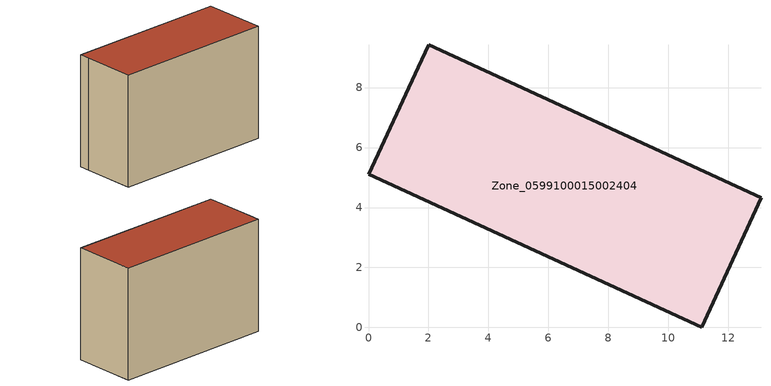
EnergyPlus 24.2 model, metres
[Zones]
Zone_0599100015002404
 floor ground (C_G): 0,5.1 1.65,8.68 2.02,9.43 13.09,4.33 11.11,0 z0.92
 wall outside (C_F): 11.11,0 13.09,4.33 2.02,9.43 1.65,8.68 0,5.1 11.11,0 z0.92:9.27
 roof outside (C_R): 1.65,8.68 0,5.1 11.11,0 13.09,4.33 2.02,9.43 z9.27
[BUILDING]
Pand.0599100015002404: North Axis=0; Terrain=City; Loads Convergence Tolerance Value=0.04; Temperature Convergence Tolerance Value=0.4; Solar Distribution=FullExterior; Maximum Number of Warmup Days=25; Minimum Number of Warmup Days=1
[Site:Location]
Rotterdam.The.Hague.AP_ZH_NLD Design_Conditions: Latitude=51.96; Longitude=4.45; Time Zone=1; Elevation=-4.5
[SITE:GROUNDTEMPERATURE:BUILDINGSURFACE]
18, 18, 18, 18, 18, 18, 18, 18, 18, 18, 18, 18
[MATERIAL] Thermal Absorptance=0.9; Solar Absorptance=0.7; Visible Absorptance=0.7
Name | Roughness | Thickness | Conductivity | Density | Specific Heat
G.TI.1965-1974 | MediumSmooth | 0.15 | 0.882353 | 540 | 1210
F.TI.1965-1974 | Rough | 0.3 | 0.697674 | 1920 | 840
R.TI.1965-1974 | MediumRough | 0.2 | 0.232558 | 1500 | 1000
[CONSTRUCTION]
C_G: G.TI.1965-1974
C_F: F.TI.1965-1974
C_R: R.TI.1965-1974
[ZONE]
Zone_0599100015002404: Type=1; Multiplier=1; Ceiling Height=Autocalculate; Volume=Autocalculate; Floor Area=autocalculate; Part of Total Floor Area=Yes
[ZONEINFILTRATION:DESIGNFLOWRATE]
Infil_Zone_0599100015002404: Zone or ZoneList or Space or SpaceList=Zone_0599100015002404; Schedule=AlwaysOn; Design Flow Rate Calculation Method=Flow/Area; Flow Rate per Floor Area=0.003; Constant Term Coefficient=1; Temperature Term Coefficient=0; Velocity Term Coefficient=0; Velocity Squared Term Coefficient=0
[HVACTEMPLATE:ZONE:IDEALLOADSAIRSYSTEM]
Zone_0599100015002404: Maximum Heating Supply Air Temperature=50; Minimum Cooling Supply Air Temperature=13; Maximum Heating Supply Air Humidity Ratio=0.0156; Minimum Cooling Supply Air Humidity Ratio=0.0077; Heating Limit=NoLimit; Cooling Limit=NoLimit; Dehumidification Control Type=ConstantSensibleHeatRatio; Cooling Sensible Heat Ratio=0.7; Dehumidification Setpoint=60; Humidification Control Type=None; Humidification Setpoint=30; Outdoor Air Method=None; Outdoor Air Flow Rate per Person=0.00944; Outdoor Air Flow Rate per Zone Floor Area=0; Outdoor Air Flow Rate per Zone=0; Demand Controlled Ventilation Type=None; Outdoor Air Economizer Type=NoEconomizer; Heat Recovery Type=None; Sensible Heat Recovery Effectiveness=0.7; Latent Heat Recovery Effectiveness=0.65
[ZONECONTROL:THERMOSTAT]
ThermostatControl_Zone_0599100015002404: Zone or ZoneList=Zone_0599100015002404; Control Type Schedule=DualSetpointControlType; Control 1=Thermostat_Zone_0599100015002404; Temperature Difference Between Cutout And Setpoint=0
[THERMOSTATSETPOINT:DUALSETPOINT]
Thermostat_Zone_0599100015002404: Heating Setpoint Temperature Schedule=HeatingSetpoint_Zone_0599100015002404; Cooling Setpoint Temperature Schedule=CoolingSetpoint_Zone_0599100015002404
[SCHEDULE:COMPACT]
HeatingSetpoint_Zone_0599100015002404: Through: 12/31, For: AllDays, Until: 24:00, 21
CoolingSetpoint_Zone_0599100015002404: Through: 12/31, For: AllDays, Until: 24:00, 24
DualSetpointControlType: Through: 12/31, For: AllDays, Until: 24:00, 4
AlwaysOn: Through: 12/31, For: AllDays, Until: 24:00, 1
